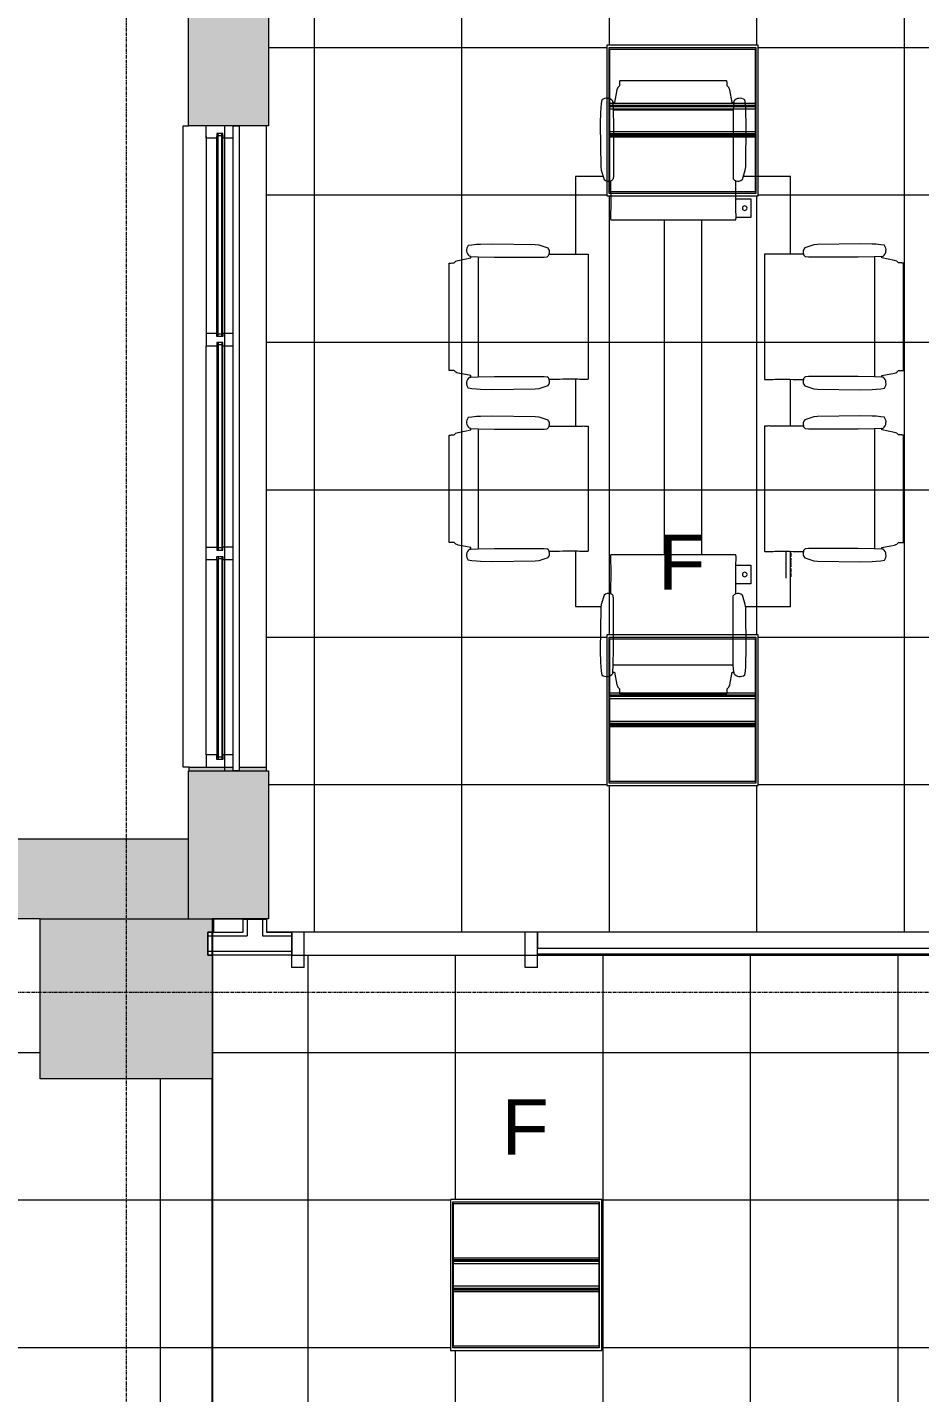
# Model space of a CAD drawing. Header units: inches. Extents: x 29752 to 32426, y -178 to 5722.
# Drawn here: x 30540.2 to 30685.4, y 5368.6 to 5590.9 of the extents above; entities that cross this region are included whole.
import ezdxf

# ---------------------------------------------------------------- set-up
doc = ezdxf.new("R2010")
doc.units = ezdxf.units.IN
doc.header["$MEASUREMENT"] = 0
doc.linetypes.add('Grid Line 1_2_', pattern=[0.875, 0.5, -0.125, 0.125, -0.125])
for name, color, linetype, lineweight in [('1900 Duke Street_2nd Flr_LINKED_dwg', 8, 'Continuous', 9), ('A-CLNG', 13, 'Continuous', 13), ('A-CLNG-PATT', 13, 'Continuous', 13), ('A-DOOR', 31, 'Continuous', 13), ('A-DOOR-FRAM', 31, 'Continuous', 20), ('A-FLOR', 192, 'Continuous', 13), ('A-GLAZ-CURT', 52, 'Continuous', 9), ('A-WALL', 113, 'Continuous', 13), ('A-WALL-PATT', 111, 'Continuous', 13), ('AE-GLAZING', 7, 'Continuous', 9), ('AE-SILL', 7, 'Continuous', 9), ('AE-WALLS-PATT', 7, 'Continuous', 9), ('AE-WALLS-TENANT', 7, 'Continuous', 9), ('E-LITE-EQPM', 33, 'Continuous', 9), ('E-LITE-EQPM-IDEN', 33, 'Continuous', 9), ('I-FURN', 30, 'Continuous', 9), ('I-FURN-PNLS', 30, 'Continuous', 9), ('I-WALL', 2, 'Continuous', 13), ('S-GRID', 1, 'Continuous', 9)]:
    doc.layers.add(name, color=color, linetype=linetype, lineweight=lineweight)
doc.styles.add('Arial', font='arial.ttf', dxfattribs={"height": 9})

# ---------------------------------------------------------------- blocks, each defined once
blk = doc.blocks.new('1900 Duke Street_2nd Flr_LINKED_dwg-5565117-FIRST FLOOR')
at = {"layer": 'AE-WALLS-PATT'}
h = blk.add_hatch(color=256, dxfattribs=at)
h.paths.add_polyline_path([(1471.75, 1064.75), (1471.94, 1064.75), (1471.94, 1066.87), (1471.75, 1066.87)], flags=0)
h.paths.add_polyline_path([(1480.56, 1091), (1480.56, 1091.62), (1476.16, 1091.62), (1476.16, 1091), (1480.03, 1091)], flags=0)
h.paths.add_polyline_path([(1468, 1091), (1475.16, 1091), (1475.16, 1091.62), (1468, 1091.62)], flags=0)
at = {"layer": 'AE-GLAZING'}
for p, q in [((1470.75, 1194.25), (1470.75, 1162.21)), ((1472.5, 1194.5), (1472.5, 1194)), ((1472.5, 1162.21), (1472.5, 1194.25)), ((1472.7, 1161.71), (1472.7, 1194.75)), ((1473.3, 1194.37), (1472.7, 1194.37)), ((1473.3, 1161.71), (1473.3, 1194.75)), ((1473.5, 1194.5), (1473.5, 1194)), ((1473.5, 1162.21), (1473.5, 1194.25)), ((1473.3, 1162.08), (1472.7, 1162.08)), ((1472.7, 1160.71), (1472.7, 1126.92)), ((1473.3, 1160.33), (1472.7, 1160.33)), ((1473.3, 1160.71), (1473.3, 1126.92)), ((1473.3, 1127.29), (1472.7, 1127.29)), ((1475.16, 1127.42), (1473.5, 1127.42)), ((1472.7, 1125.92), (1472.7, 1092.87)), ((1473.3, 1125.54), (1472.7, 1125.54)), ((1473.3, 1125.92), (1473.3, 1092.87)), ((1473.3, 1093.25), (1472.7, 1093.25))]:
    blk.add_line(p, q, dxfattribs=at)
at = {"layer": 'AE-GLAZING', "flags": 128}
for points in [[(1475.16, 1194), (1473.5, 1194), (1473.5, 1194.75), (1472.5, 1194.75), (1472.5, 1194), (1470.75, 1194), (1470.75, 1196)], [(1475.16, 1162.21), (1473.5, 1162.21), (1473.5, 1161.71), (1472.5, 1161.71), (1472.5, 1162.21), (1470.75, 1162.21), (1470.75, 1160.21)], [(1473.5, 1160.21), (1473.5, 1160.71), (1472.5, 1160.71), (1472.5, 1160.21), (1472.5, 1127.42), (1472.5, 1126.92), (1473.5, 1126.92), (1473.5, 1127.42), (1473.5, 1160.21), (1475.16, 1160.21)], [(1470.75, 1127.42), (1470.75, 1160.21), (1472.5, 1160.21)], [(1470.75, 1125.42), (1470.75, 1127.42), (1472.5, 1127.42)], [(1470.75, 1093.62), (1470.75, 1125.42), (1472.5, 1125.42), (1472.5, 1125.92), (1473.5, 1125.92), (1473.5, 1125.42)], [(1472.5, 1125.42), (1472.5, 1093.62), (1472.5, 1093.12)], [(1473.5, 1093.12), (1473.5, 1093.62), (1473.5, 1125.42), (1475.16, 1125.42)], [(1475.16, 1093.62), (1473.5, 1093.62), (1473.5, 1092.87), (1472.5, 1092.87), (1472.5, 1093.62), (1470.75, 1093.62), (1470.75, 1091.62)]]:
    blk.add_lwpolyline(points, dxfattribs=at)
at = {"layer": 'AE-SILL', "flags": 128}
blk.add_lwpolyline([(1468, 1091.62), (1467, 1091.62), (1467, 1196), (1467.91, 1196)], dxfattribs=at)
at = {"layer": 'AE-WALLS-TENANT'}
blk.add_line((1476.16, 1091.62), (1480.56, 1091.62), dxfattribs=at)
at = {"layer": 'AE-WALLS-TENANT', "flags": 128}
for points in [[(1468, 1091), (1468, 1091.62), (1475.16, 1091.62)], [(1476.81, 1066.87), (1471.94, 1066.87), (1471.94, 1064.75)]]:
    blk.add_lwpolyline(points, dxfattribs=at)
blk = doc.blocks.new('conf chair - Casters Manual Hgt Adj-5791268-FIRST FLOOR')
at = {"layer": 'I-FURN'}
for p, q in [((-7.1, 11.63), (-6.49, 11.73)), ((-6.49, 11.73), (-5.72, 11.8)), ((-5.72, 11.8), (-5.07, 11.83)), ((-5.07, 11.83), (-3.21, 11.88)), ((-3.21, 11.88), (3.79, 11.79)), ((3.79, 11.79), (4.38, 11.72)), ((4.38, 11.72), (5.89, 11.24)), ((-9.36, 8.77), (-9.1, 9.03)), ((-9.1, 9.03), (-8.72, 9.18)), ((-8.72, 9.18), (-6.65, 9.58)), ((-6.65, 9.83), (-6.88, 9.85)), ((-6.65, 9.58), (-6.65, 9.83)), ((-6.65, 9.83), (-5.49, 9.76)), ((-5.49, 9.76), (-2.81, 9.72)), ((-5.49, 9.76), (-5.49, -9.76)), ((-2.81, 9.72), (5.28, 9.72)), ((5.28, 9.72), (5.78, 9.77)), ((12.44, 10.17), (12.44, -10.17)), ((-10.2, -8.71), (-10.2, 8.71)), ((-9.1, -9.03), (-9.36, -8.77)), ((-8.96, -9.1), (-9.1, -9.03)), ((-8.72, -9.18), (-8.96, -9.1)), ((-6.65, -9.58), (-8.72, -9.18)), ((-6.88, -9.85), (-6.65, -9.83)), ((-6.65, -9.83), (-6.65, -9.58)), ((-6.65, -9.83), (-5.49, -9.76)), ((-5.49, -9.76), (-2.81, -9.72)), ((-2.81, -9.72), (5.28, -9.72)), ((5.28, -9.72), (5.78, -9.77)), ((-6.49, -11.73), (-7.1, -11.63)), ((-5.72, -11.8), (-6.49, -11.73)), ((-5.07, -11.83), (-5.72, -11.8)), ((-3.21, -11.88), (-5.07, -11.83)), ((3.79, -11.79), (-3.21, -11.88)), ((4.38, -11.72), (3.79, -11.79)), ((5.89, -11.24), (4.38, -11.72))]:
    blk.add_line(p, q, dxfattribs=at)
for centre, radius, start, end in [((-6.03, 10.85), 1.32, 144.065, 229.935), ((5.03, 10.51), 1.12, 343.9109, 40.257), ((5.36, 10.43), 0.781, 302.3218, 343.1534), ((-6.03, -10.85), 1.32, 130.065, 215.935), ((5.36, -10.43), 0.781, 16.8466, 57.6782), ((5.03, -10.51), 1.12, 319.743, 16.0891)]:
    blk.add_arc(centre, radius, start, end, dxfattribs=at)
for points in [[(6.11, 10.2), (6.84, 10.2), (8.3, 10.18), (9.78, 10.17), (10.52, 10.17)], [(10.52, 10.17), (10.68, 10.17), (11, 10.19), (11.33, 10.21), (11.49, 10.21)], [(10.52, -10.17), (9.78, -10.17), (8.3, -10.18), (6.84, -10.2), (6.11, -10.2)], [(11.49, -10.21), (11.33, -10.21), (11, -10.19), (10.68, -10.17), (10.52, -10.17)]]:
    blk.add_open_spline(points, degree=3, dxfattribs=at)
for points, knots in [([(11.49, 10.21), (11.61, 10.22), (11.82, 10.22), (12.05, 10.21), (12.19, 10.21), (12.27, 10.2), (12.34, 10.19), (12.4, 10.19), (12.43, 10.18), (12.44, 10.17), (12.44, 10.17)], [-1, -1, -1, -1, -0.727273, -0.545455, -0.454545, -0.363636, -0.272727, -0.181818, -0.090909, 0, 0, 0, 0]), ([(-10.2, 8.71), (-10.2, 8.72), (-10.18, 8.72), (-10.13, 8.73), (-10.04, 8.74), (-9.82, 8.76), (-9.55, 8.77), (-9.36, 8.77)], [-1, -1, -1, -1, -0.888889, -0.777778, -0.666667, -0.444444, 0, 0, 0, 0]), ([(-9.36, -8.77), (-9.41, -8.77), (-9.55, -8.77), (-9.73, -8.76), (-9.88, -8.76), (-9.98, -8.75), (-10.07, -8.74), (-10.13, -8.73), (-10.18, -8.72), (-10.2, -8.72), (-10.2, -8.71)], [-1, -1, -1, -1, -0.888889, -0.666667, -0.555556, -0.444444, -0.333333, -0.222222, -0.111111, 0, 0, 0, 0]), ([(12.44, -10.17), (12.43, -10.18), (12.36, -10.2), (12.06, -10.21), (11.74, -10.22), (11.57, -10.22), (11.49, -10.21)], [-1, -1, -1, -1, -0.727273, -0.363636, -0.181818, 0, 0, 0, 0])]:
    blk.add_open_spline(points, degree=3, knots=knots, dxfattribs=at)
blk = doc.blocks.new('Allsteel - Table - Altitude - Rectangular - 24__D x 60__W Lam - T Mold - T-Leg 2-5632327-FIRST FLOOR')
at = {"layer": 'I-FURN-PNLS'}
for p, q in [((-26.03, 17.5), (-35, 17.5)), ((-35, 17.5), (-35, 13.35)), ((1.97, 17.5), (-5.7, 17.5)), ((35, 17.5), (22.3, 17.5)), ((35, 13), (35, 17.5)), ((-26.63, 3), (27.92, 3)), ((27.92, -3), (-26.63, -3)), ((-31.32, -11.04), (-31.32, -8.59)), ((-28.32, -8.58), (-28.32, -11.04)), ((28.32, -11.04), (28.32, -8.59)), ((31.32, -8.58), (31.32, -11.04)), ((-35, -10.16), (-35, -17.5)), ((-28.32, -11.04), (-31.32, -11.04)), ((31.32, -11.04), (28.32, -11.04)), ((35, -17.5), (35, -9.81)), ((-35, -17.5), (-30.44, -17.5)), ((-29.94, -16.75), (-30.44, -16.75)), ((-30.44, -17.5), (-29.94, -17.5)), ((-30.25, -17.5), (-30.25, -17.55)), ((-30.22, -17.55), (-30.22, -17.56)), ((-30.22, -17.55), (-29.94, -17.55)), ((-29.94, -17.55), (-30.22, -17.55)), ((-30.22, -17.56), (-29.66, -17.56)), ((-29.66, -17.56), (-30.22, -17.56)), ((-26.04, -16.75), (-29.94, -16.75)), ((-29.94, -17.5), (-26.05, -17.5)), ((-29.94, -17.55), (-29.94, -17.55)), ((-29.94, -17.55), (-29.1, -17.55)), ((-29.66, -17.56), (-29.66, -17.55)), ((-29.39, -17.55), (-29.39, -17.56)), ((-29.39, -17.56), (-28.82, -17.56)), ((-28.82, -17.56), (-29.39, -17.56)), ((-29.1, -17.55), (-28.82, -17.55)), ((-28.82, -17.55), (-29.1, -17.55)), ((-29.1, -17.55), (-29.1, -17.55)), ((-28.82, -17.56), (-28.82, -17.55)), ((-28.79, -17.55), (-28.79, -17.5)), ((-28.56, -17.5), (-28.56, -17.53)), ((-28.56, -17.53), (-28.31, -17.53)), ((-28.31, -17.53), (-28.56, -17.53)), ((-28.31, -17.53), (-28.31, -17.5)), ((-28.18, -17.5), (-28.18, -17.53)), ((-28.18, -17.53), (-27.93, -17.53)), ((-27.93, -17.53), (-28.18, -17.53)), ((-27.93, -17.53), (-27.93, -17.5)), ((-27.81, -17.5), (-27.81, -17.53)), ((-27.81, -17.53), (-27.56, -17.53)), ((-27.56, -17.53), (-27.81, -17.53)), ((-27.56, -17.53), (-27.56, -17.5)), ((-27.43, -17.5), (-27.43, -17.53)), ((-27.43, -17.53), (-27.18, -17.53)), ((-27.18, -17.53), (-27.43, -17.53)), ((-27.18, -17.53), (-27.18, -17.5)), ((-26.97, -17.5), (-26.97, -17.55)), ((-26.94, -17.55), (-26.94, -17.56)), ((-26.94, -17.55), (-26.66, -17.55)), ((-26.66, -17.55), (-26.94, -17.55)), ((-26.94, -17.56), (-26.37, -17.56)), ((-26.37, -17.56), (-26.94, -17.56)), ((-26.66, -17.55), (-26.66, -17.55)), ((-26.66, -17.55), (-26.05, -17.55)), ((-26.37, -17.56), (-26.37, -17.55)), ((-26.11, -17.55), (-26.11, -17.56)), ((-26.11, -17.56), (-26.07, -17.56)), ((-26.07, -17.56), (-26.11, -17.56)), ((-5.68, -17.5), (1.95, -17.5)), ((22.32, -17.5), (35, -17.5))]:
    blk.add_line(p, q, dxfattribs=at)
for centre, start, end in [((-29.82, -10.03), 0, 180), ((-29.82, -10.03), 180, 0), ((29.82, -10.03), 0, 180), ((29.82, -10.03), 180, 0)]:
    blk.add_arc(centre, 0.375, start, end, dxfattribs=at)
blk = doc.blocks.new('conf chair - Casters Manual Hgt Adj-V2-FIRST FLOOR')
at = {"layer": 'I-FURN'}
for p, q in [((-6.49, 11.73), (-7.1, 11.63)), ((-5.72, 11.8), (-6.49, 11.73)), ((-5.07, 11.83), (-5.72, 11.8)), ((-3.21, 11.88), (-5.07, 11.83)), ((3.79, 11.79), (-3.21, 11.88)), ((4.38, 11.72), (3.79, 11.79)), ((5.89, 11.24), (4.38, 11.72)), ((-9.1, 9.03), (-9.36, 8.77)), ((-8.96, 9.1), (-9.1, 9.03)), ((-8.72, 9.18), (-8.96, 9.1)), ((-6.65, 9.58), (-8.72, 9.18)), ((-6.88, 9.85), (-6.65, 9.83)), ((-6.65, 9.83), (-6.65, 9.58)), ((-6.65, 9.83), (-5.49, 9.76)), ((-5.49, 9.76), (-2.81, 9.72)), ((-5.49, -9.76), (-5.49, 9.76)), ((-2.81, 9.72), (5.28, 9.72)), ((5.28, 9.72), (5.78, 9.77)), ((12.44, -10.17), (12.44, 10.17)), ((-10.2, 8.71), (-10.2, -8.71)), ((-9.36, -8.77), (-9.1, -9.03)), ((-9.1, -9.03), (-8.72, -9.18)), ((-8.72, -9.18), (-6.65, -9.58)), ((-6.65, -9.83), (-6.88, -9.85)), ((-6.65, -9.58), (-6.65, -9.83)), ((-6.65, -9.83), (-5.49, -9.76)), ((-5.49, -9.76), (-2.81, -9.72)), ((-2.81, -9.72), (5.28, -9.72)), ((5.28, -9.72), (5.78, -9.77)), ((-7.1, -11.63), (-6.49, -11.73)), ((-6.49, -11.73), (-5.72, -11.8)), ((-5.72, -11.8), (-5.07, -11.83)), ((-5.07, -11.83), (-3.21, -11.88)), ((-3.21, -11.88), (3.79, -11.79)), ((3.79, -11.79), (4.38, -11.72)), ((4.38, -11.72), (5.89, -11.24))]:
    blk.add_line(p, q, dxfattribs=at)
for centre, radius, start, end in [((-6.03, 10.85), 1.32, 144.065, 229.935), ((5.03, 10.51), 1.12, 343.9109, 40.257), ((5.36, 10.43), 0.781, 302.3218, 343.1534), ((-6.03, -10.85), 1.32, 130.065, 215.935), ((5.36, -10.43), 0.781, 16.8466, 57.6782), ((5.03, -10.51), 1.12, 319.743, 16.0891)]:
    blk.add_arc(centre, radius, start, end, dxfattribs=at)
for points in [[(10.52, 10.17), (9.78, 10.17), (8.3, 10.18), (6.84, 10.2), (6.11, 10.2)], [(11.49, 10.21), (11.33, 10.21), (11, 10.19), (10.68, 10.17), (10.52, 10.17)], [(6.11, -10.2), (6.84, -10.2), (8.3, -10.18), (9.78, -10.17), (10.52, -10.17)], [(10.52, -10.17), (10.68, -10.17), (11, -10.19), (11.33, -10.21), (11.49, -10.21)]]:
    blk.add_open_spline(points, degree=3, dxfattribs=at)
for points, knots in [([(12.44, 10.17), (12.44, 10.17), (12.43, 10.18), (12.4, 10.19), (12.34, 10.19), (12.27, 10.2), (12.19, 10.21), (12.05, 10.21), (11.82, 10.22), (11.61, 10.22), (11.49, 10.21)], [0, 0, 0, 0, 0.090909, 0.181818, 0.272727, 0.363636, 0.454545, 0.545455, 0.727273, 1, 1, 1, 1]), ([(-9.36, 8.77), (-9.55, 8.77), (-9.82, 8.76), (-10.04, 8.74), (-10.13, 8.73), (-10.18, 8.72), (-10.2, 8.72), (-10.2, 8.71)], [0, 0, 0, 0, 0.444444, 0.666667, 0.777778, 0.888889, 1, 1, 1, 1]), ([(-10.2, -8.71), (-10.2, -8.72), (-10.18, -8.72), (-10.13, -8.73), (-10.07, -8.74), (-9.98, -8.75), (-9.88, -8.76), (-9.73, -8.76), (-9.55, -8.77), (-9.41, -8.77), (-9.36, -8.77)], [0, 0, 0, 0, 0.111111, 0.222222, 0.333333, 0.444444, 0.555556, 0.666667, 0.888889, 1, 1, 1, 1]), ([(11.49, -10.21), (11.57, -10.22), (11.74, -10.22), (12.06, -10.21), (12.36, -10.2), (12.43, -10.18), (12.44, -10.17)], [0, 0, 0, 0, 0.181818, 0.363636, 0.727273, 1, 1, 1, 1])]:
    blk.add_open_spline(points, degree=3, knots=knots, dxfattribs=at)
blk = doc.blocks.new('Single Flush - OTJ_SOLIDFLUSH_ALUM-5854609-FIRST FLOOR')
at = {"layer": 'A-DOOR-FRAM'}
for p, q in [((-20, 3.875), (-20, -1.875)), ((-20, 3.875), (-18, 3.875)), ((-18, 3.875), (-18, -1.875)), ((18.000004, 3.875), (18.000004, -1.875)), ((18.000004, 3.875), (20.000004, 3.875)), ((20.000004, 3.875), (20.000004, -1.875)), ((-20, -1.875), (-18, -1.875)), ((18.000004, -1.875), (20.000004, -1.875))]:
    blk.add_line(p, q, dxfattribs=at)
blk = doc.blocks.new('System Panel - Glazed-6073226-FIRST FLOOR')
at = {"layer": 'A-GLAZ-CURT', "lineweight": 13}
for p, q in [((-45.5625, -1.75), (-45.5625, -0.75)), ((-45.5625, -0.75), (45.5625, -0.75)), ((45.5625, -1.75), (-45.5625, -1.75)), ((45.5625, -0.75), (45.5625, -1.75))]:
    blk.add_line(p, q, dxfattribs=at)
blk = doc.blocks.new('System Panel - Glazed-6073935-FIRST FLOOR')
at = {"layer": 'A-GLAZ-CURT', "lineweight": 13}
for p, q in [((-52.5, 0.75), (-52.5, 1.75)), ((-52.5, 1.75), (52.5, 1.75)), ((52.5, 0.75), (-52.5, 0.75)), ((52.5, 1.75), (52.5, 0.75))]:
    blk.add_line(p, q, dxfattribs=at)
blk = doc.blocks.new('L-Recessed-Axis-Plano - 2 X 2-4550865-FIRST FLOOR')
at = {"layer": 'E-LITE-EQPM'}
for p, q in [((11.91, 11.87), (-11.91, 11.87)), ((-11.91, 11.87), (-11.91, -11.88)), ((-11.88, -11.56), (-11.88, 11.56)), ((-11.88, 11.56), (11.87, 11.56)), ((11.87, 11.56), (11.87, -11.56)), ((11.91, -11.88), (11.91, 11.87)), ((-11.88, 2.74), (11.87, 2.74)), ((11.87, 2.51), (-11.88, 2.51)), ((-11.88, 2.3), (11.87, 2.3)), ((-11.88, 2.2), (11.87, 2.2)), ((-11.88, 1.83), (11.87, 1.83)), ((-11.88, -1.83), (11.87, -1.83)), ((-11.88, -2.2), (11.87, -2.2)), ((-11.88, -2.3), (11.87, -2.3)), ((-11.88, -2.51), (11.87, -2.51)), ((-11.88, -2.74), (11.87, -2.74)), ((-11.91, -11.88), (11.91, -11.88)), ((11.87, -11.56), (-11.88, -11.56))]:
    blk.add_line(p, q, dxfattribs=at)

msp = doc.modelspace()

# ---------------------------------------------------------------- hatches: boundary and pattern name
at = {"layer": 'A-CLNG-PATT'}
h = msp.add_hatch(dxfattribs=at)
h.set_pattern_fill('FP_5', color=256, style=0, pattern_type=2)
h.set_pattern_definition([(90, (30634.913, 5515.56), (24, -1e-15), []), (0, (30634.913, 5515.56), (0, -24), [])])
h.paths.add_polyline_path([(30583.24, 5443.56), (30714.36, 5443.56), (30714.36, 5630.69), (30630.11, 5630.69), (30630.11, 5622.44), (30605.36, 5622.44), (30605.36, 5595.69), (30579.46, 5595.69), (30579.46, 5574.81), (30579.11, 5574.81), (30579.11, 5469.81), (30579.46, 5469.81), (30579.46, 5445.73), (30579.11, 5445.69), (30579.11, 5443.56), (30579.24, 5443.56)], flags=0)
h.paths.add_polyline_path([(30634.51, 5467.4), (30634.51, 5491.97), (30659.13, 5491.97), (30659.13, 5467.4), (30653.9, 5467.4)], flags=0)
h.paths.add_polyline_path([(30634.51, 5563.4), (30634.51, 5587.97), (30659.13, 5587.97), (30659.13, 5563.4), (30640.87, 5563.4)], flags=0)
h = msp.add_hatch(dxfattribs=at)
h.set_pattern_fill('FP_13', color=256, style=0, pattern_type=2)
h.set_pattern_definition([(0, (30729.893, 4895.936), (0, -24), []), (270, (30729.893, 4895.936), (-24, -1e-15), [])])
h.paths.add_polyline_path([(30497.59, 4391.69), (30510.55, 4391.69), (30510.55, 4391.81), (30542.36, 4391.81), (30542.36, 4417.69), (30570.36, 4417.69), (30570.36, 4391.81), (30902.4, 4391.81), (30902.4, 4417.69), (30930.4, 4417.69), (30930.4, 4391.81), (31013.92, 4391.81), (31013.92, 4391.69), (31022.24, 4391.73), (31022.24, 4417.69), (31022.49, 4417.69), (31022.49, 4626.32), (31347.05, 4626.32), (31347.05, 4626.45), (31372.8, 4626.45), (31372.8, 4826.64), (31347.05, 4826.64), (31347.05, 4854.64), (31372.8, 4854.64), (31372.8, 5330.06), (31347.05, 5330.07), (31347.05, 5358.06), (31365.05, 5358.06), (31365.05, 5398.44), (31370.55, 5398.44), (31370.55, 5423.19), (31351.55, 5423.19), (31351.55, 5439.81), (30943.22, 5439.81), (30943.22, 5420.44), (30896.76, 5420.44), (30896.76, 5439.81), (30570.3, 5439.81), (30570.3, 5419.69), (30542.3, 5419.69), (30542.3, 5445.73), (30210.42, 5445.69), (30210.4, 5405.73), (30179.74, 5405.73), (30179.74, 5405.37), (30180.42, 5405.37), (30180.42, 5336.37), (30767.55, 5336.37), (30767.55, 4691.31), (30210.49, 4691.31), (30210.52, 4391.81), (30242.49, 4391.81), (30242.49, 4391.69), (30298.24, 4391.69), (30298.24, 4391.81), (30326.48, 4391.81), (30326.48, 4391.69), (30426.24, 4391.69), (30426.24, 4391.81), (30454.17, 4391.81), (30454.17, 4391.69)], flags=0)
h.paths.add_polyline_path([(30609.42, 4439.65), (30609.42, 4464.22), (30634.05, 4464.22), (30634.05, 4439.65), (30627.85, 4439.65)], flags=0)
h.paths.add_polyline_path([(30249.08, 4439.65), (30249.08, 4464.22), (30273.71, 4464.22), (30273.71, 4439.65), (30263.14, 4439.65)], flags=0)
h.paths.add_polyline_path([(30497.59, 4439.65), (30489.42, 4439.65), (30489.42, 4464.22), (30514.05, 4464.22), (30514.05, 4439.65)], flags=0)
h.paths.add_polyline_path([(30380.36, 4439.65), (30369.08, 4439.65), (30369.08, 4464.22), (30393.71, 4464.22), (30393.71, 4439.65), (30386.88, 4439.65)], flags=0)
h.paths.add_polyline_path([(30729.74, 4439.65), (30729.74, 4464.22), (30754.37, 4464.22), (30754.37, 4439.65), (30732.05, 4439.65)], flags=0)
h.paths.add_polyline_path([(30994.7, 4439.65), (30970.08, 4439.65), (30970.08, 4464.22), (30994.7, 4464.22), (30994.7, 4457.84)], flags=0)
h.paths.add_polyline_path([(30862.3, 4439.65), (30849.68, 4439.65), (30849.68, 4464.22), (30874.31, 4464.22), (30874.31, 4439.65), (30868.82, 4439.65)], flags=0)
h.paths.add_polyline_path([(30249.08, 4535.65), (30249.08, 4560.22), (30273.71, 4560.22), (30273.71, 4535.65), (30263.14, 4535.65)], flags=0)
h.paths.add_polyline_path([(30369.08, 4535.65), (30369.08, 4560.22), (30393.71, 4560.22), (30393.71, 4535.65), (30380.36, 4535.65)], flags=0)
h.paths.add_polyline_path([(30514.05, 4535.65), (30489.42, 4535.65), (30489.42, 4560.22), (30514.05, 4560.22), (30514.05, 4544.9)], flags=0)
h.paths.add_polyline_path([(30627.85, 4535.65), (30609.42, 4535.65), (30609.42, 4560.22), (30634.05, 4560.22), (30634.05, 4535.65)], flags=0)
h.paths.add_polyline_path([(30729.74, 4535.65), (30729.74, 4560.22), (30754.37, 4560.22), (30754.37, 4535.65), (30732.05, 4535.65)], flags=0)
h.paths.add_polyline_path([(30862.3, 4535.65), (30849.68, 4535.65), (30849.68, 4560.22), (30874.31, 4560.22), (30874.31, 4535.65)], flags=0)
h.paths.add_polyline_path([(30994.7, 4535.65), (30970.08, 4535.65), (30970.08, 4560.22), (30994.7, 4560.22), (30994.7, 4557.34)], flags=0)
h.paths.add_polyline_path([(30273.71, 4631.65), (30249.08, 4631.65), (30249.08, 4656.22), (30273.71, 4656.22)], flags=0)
h.paths.add_polyline_path([(30369.08, 4631.65), (30369.08, 4656.22), (30393.71, 4656.22), (30393.71, 4631.65), (30393.39, 4631.65)], flags=0)
h.paths.add_polyline_path([(30497.59, 4631.65), (30489.42, 4631.65), (30489.42, 4656.22), (30514.05, 4656.22), (30514.05, 4631.65)], flags=0)
h.paths.add_polyline_path([(30609.42, 4631.65), (30609.42, 4656.22), (30634.05, 4656.22), (30634.05, 4631.65)], flags=0)
h.paths.add_polyline_path([(30729.74, 4631.65), (30729.74, 4656.22), (30754.37, 4656.22), (30754.37, 4631.65), (30732.05, 4631.65)], flags=0)
h.paths.add_polyline_path([(30992.56, 4631.65), (30970.08, 4631.65), (30970.08, 4656.22), (30994.7, 4656.22), (30994.7, 4631.65), (30994.08, 4631.65)], flags=0)
h.paths.add_polyline_path([(30849.68, 4631.65), (30849.68, 4656.22), (30874.31, 4656.22), (30874.31, 4631.65), (30862.3, 4631.65)], flags=0)
h.paths.add_polyline_path([(31306.7, 4655.47), (31282.08, 4655.47), (31282.08, 4680.03), (31306.7, 4680.03), (31306.7, 4656.84)], flags=0)
h.paths.add_polyline_path([(31200.96, 4655.47), (31186.08, 4655.47), (31186.08, 4680.03), (31210.7, 4680.03), (31210.7, 4655.47)], flags=0)
h.paths.add_polyline_path([(31096.76, 4655.47), (31090.08, 4655.47), (31090.08, 4680.03), (31114.7, 4680.03), (31114.7, 4655.47)], flags=0)
h.paths.add_polyline_path([(30853.39, 4695.06), (30850.18, 4695.06), (30850.18, 4725.06), (30883.18, 4725.06), (30883.18, 4695.06), (30854.57, 4695.06)], flags=0)
h.paths.add_polyline_path([(31306.7, 4775.47), (31282.08, 4775.47), (31282.08, 4800.03), (31306.7, 4800.03), (31306.7, 4781.22)], flags=0)
h.paths.add_polyline_path([(31018.61, 4775.47), (30994.08, 4775.47), (30994.08, 4800.03), (31018.7, 4800.03), (31018.7, 4775.47)], flags=0)
h.paths.add_polyline_path([(31090.08, 4775.47), (31090.08, 4800.03), (31114.7, 4800.03), (31114.7, 4775.47), (31096.76, 4775.47)], flags=0)
h.paths.add_polyline_path([(31200.96, 4775.47), (31186.08, 4775.47), (31186.08, 4800.03), (31210.7, 4800.03), (31210.7, 4775.47), (31202.9, 4775.47)], flags=0)
h.paths.add_polyline_path([(30922.7, 4775.47), (30898.08, 4775.47), (30898.08, 4800.03), (30922.7, 4800.03), (30922.7, 4781.22)], flags=0)
h.paths.add_polyline_path([(30810.2, 4775.47), (30802.08, 4775.47), (30802.08, 4800.03), (30826.7, 4800.03), (30826.7, 4775.47)], flags=0)
h.paths.add_polyline_path([(30802.08, 4895.47), (30802.08, 4920.03), (30826.7, 4920.03), (30826.7, 4895.47), (30806.96, 4895.47)], flags=0)
h.paths.add_polyline_path([(30920.92, 4895.47), (30898.08, 4895.47), (30898.08, 4920.03), (30922.7, 4920.03), (30922.7, 4895.47)], flags=0)
h.paths.add_polyline_path([(31018.61, 4895.47), (30994.08, 4895.47), (30994.08, 4920.03), (31018.7, 4920.03), (31018.7, 4895.47)], flags=0)
h.paths.add_polyline_path([(31210.7, 4895.47), (31186.08, 4895.47), (31186.08, 4920.03), (31210.7, 4920.03), (31210.7, 4905.59)], flags=0)
h.paths.add_polyline_path([(31090.08, 4895.47), (31090.08, 4920.03), (31114.7, 4920.03), (31114.7, 4895.47), (31096.76, 4895.47)], flags=0)
h.paths.add_polyline_path([(31282.08, 4895.47), (31282.08, 4920.03), (31306.7, 4920.03), (31306.7, 4895.47), (31292.14, 4895.47)], flags=0)
h.paths.add_polyline_path([(30802.08, 5015.47), (30802.08, 5040.03), (30826.7, 5040.03), (30826.7, 5015.47), (30810.2, 5015.47)], flags=0)
h.paths.add_polyline_path([(30898.08, 5015.47), (30898.08, 5040.03), (30922.7, 5040.03), (30922.7, 5015.47), (30914.4, 5015.47)], flags=0)
h.paths.add_polyline_path([(31305.17, 5015.47), (31282.08, 5015.47), (31282.08, 5040.03), (31306.7, 5040.03), (31306.7, 5015.47)], flags=0)
h.paths.add_polyline_path([(31114.7, 5015.47), (31090.08, 5015.47), (31090.08, 5040.03), (31114.7, 5040.03)], flags=0)
h.paths.add_polyline_path([(31018.7, 5015.47), (30994.08, 5015.47), (30994.08, 5040.03), (31018.7, 5040.03)], flags=0)
h.paths.add_polyline_path([(31210.7, 5015.47), (31186.08, 5015.47), (31186.08, 5040.03), (31210.7, 5040.03)], flags=0)
h.paths.add_polyline_path([(30846.74, 5094.91), (30846.55, 5094.91), (30846.55, 5124.91), (30876.55, 5124.91), (30876.55, 5094.91), (30852.74, 5094.91)], flags=0)
h.paths.add_polyline_path([(31227.01, 5105.56), (31202.8, 5105.56), (31202.8, 5131.56), (31228.8, 5131.56), (31228.8, 5105.56)], flags=0)
h.paths.add_polyline_path([(31306.7, 5135.47), (31282.08, 5135.47), (31282.08, 5160.03), (31306.7, 5160.03), (31306.7, 5154.35)], flags=0)
h.paths.add_polyline_path([(31210.7, 5135.47), (31186.08, 5135.47), (31186.08, 5160.03), (31210.7, 5160.03), (31210.7, 5154.35)], flags=0)
h.paths.add_polyline_path([(30802.08, 5135.47), (30802.08, 5160.03), (30826.7, 5160.03), (30826.7, 5135.47), (30810.2, 5135.47)], flags=0)
h.paths.add_polyline_path([(30898.08, 5135.47), (30898.08, 5160.03), (30922.7, 5160.03), (30922.7, 5135.47), (30914.4, 5135.47)], flags=0)
h.paths.add_polyline_path([(30994.08, 5135.47), (30994.08, 5160.03), (31018.7, 5160.03), (31018.7, 5135.47), (31005.58, 5135.47)], flags=0)
h.paths.add_polyline_path([(31114.7, 5135.47), (31090.08, 5135.47), (31090.08, 5160.03), (31114.7, 5160.03), (31114.7, 5154.35)], flags=0)
h.paths.add_polyline_path([(30802.08, 5255.47), (30802.08, 5280.03), (30826.7, 5280.03), (30826.7, 5255.47), (30810.2, 5255.47)], flags=0)
h.paths.add_polyline_path([(30898.08, 5255.47), (30898.08, 5280.03), (30922.7, 5280.03), (30922.7, 5255.47), (30914.4, 5255.47)], flags=0)
h.paths.add_polyline_path([(31305.17, 5255.47), (31282.08, 5255.47), (31282.08, 5280.03), (31306.7, 5280.03), (31306.7, 5255.47)], flags=0)
h.paths.add_polyline_path([(31018.7, 5255.47), (30994.08, 5255.47), (30994.08, 5280.03), (31018.7, 5280.03), (31018.7, 5278.72)], flags=0)
h.paths.add_polyline_path([(31090.08, 5255.47), (31090.08, 5280.03), (31114.7, 5280.03), (31114.7, 5255.47), (31096.76, 5255.47)], flags=0)
h.paths.add_polyline_path([(31210.7, 5255.47), (31186.08, 5255.47), (31186.08, 5280.03), (31210.7, 5280.03), (31210.7, 5278.72)], flags=0)
h.paths.add_polyline_path([(31205.23, 5336.12), (31205.05, 5336.12), (31205.05, 5362.12), (31231.05, 5362.12), (31231.05, 5336.12), (31210.7, 5336.12)], flags=0)
h.paths.add_polyline_path([(30225.51, 5375.45), (30225.51, 5400.01), (30250.13, 5400.01), (30250.13, 5375.45), (30237.08, 5375.45)], flags=0)
h.paths.add_polyline_path([(30321.51, 5375.45), (30321.51, 5400.01), (30346.13, 5400.01), (30346.13, 5375.45), (30341.29, 5375.45)], flags=0)
h.paths.add_polyline_path([(30538.13, 5375.45), (30513.51, 5375.45), (30513.51, 5400.01), (30538.13, 5400.01), (30538.13, 5375.47)], flags=0)
h.paths.add_polyline_path([(30417.51, 5375.45), (30417.51, 5400.01), (30442.13, 5400.01), (30442.13, 5375.45)], flags=0)
h.paths.add_polyline_path([(30633.67, 5375.47), (30609.05, 5375.47), (30609.05, 5400.03), (30633.67, 5400.03)], flags=0)
h.paths.add_polyline_path([(30705.05, 5375.47), (30705.05, 5400.03), (30729.67, 5400.03), (30729.67, 5375.47), (30706, 5375.47)], flags=0)
h.paths.add_polyline_path([(31018.61, 5375.47), (30994.08, 5375.47), (30994.08, 5400.03), (31018.7, 5400.03), (31018.7, 5375.47)], flags=0)
h.paths.add_polyline_path([(31205.05, 5375.47), (31186.08, 5375.47), (31186.08, 5400.03), (31210.7, 5400.03), (31210.7, 5375.47), (31205.23, 5375.47)], flags=0)
h.paths.add_polyline_path([(31306.7, 5375.47), (31282.08, 5375.47), (31282.08, 5400.03), (31306.7, 5400.03)], flags=0)
h.paths.add_polyline_path([(30802.08, 5375.47), (30802.08, 5400.03), (30826.7, 5400.03), (30826.7, 5375.47), (30810.2, 5375.47)], flags=0)
h.paths.add_polyline_path([(31090.08, 5375.47), (31090.08, 5400.03), (31114.7, 5400.03), (31114.7, 5375.47)], flags=0)
h.paths.add_polyline_path([(30922.7, 5375.47), (30898.08, 5375.47), (30898.08, 5400.03), (30922.7, 5400.03)], flags=0)
h.paths.add_polyline_path([(30939.72, 5423.94), (30939.72, 5439.81), (30926.38, 5439.81), (30926.38, 5423.94)], flags=0)
h.paths.add_polyline_path([(30900.26, 5423.94), (30900.38, 5423.94), (30900.38, 5439.81), (30900.26, 5439.81)], flags=0)
at = {"layer": 'A-WALL'}
msp.add_hatch(color=250, dxfattribs=at).paths.add_polyline_path([(30542.3, 5419.69), (30570.3, 5419.69), (30570.3, 5439.81), (30569.61, 5439.81), (30569.61, 5443.56), (30570.3, 5443.56), (30570.3, 5445.73), (30542.3, 5445.69), (30542.3, 5423.19)], flags=0)
at = {"layer": 'A-WALL-PATT', "lineweight": 9}
h = msp.add_hatch(color=7, dxfattribs=at)
h.paths.add_polyline_path([(30570.47, 5445.73), (30579.46, 5445.73), (30579.46, 5469.81), (30566.46, 5469.81), (30566.46, 5445.73), (30570.3, 5445.73)], flags=0)
h.paths.add_polyline_path([(30579.11, 5574.81), (30579.46, 5574.81), (30579.46, 5610.44), (30566.46, 5610.44), (30566.49, 5574.81)], flags=0)
h = msp.add_hatch(color=7, dxfattribs=at)
h.paths.add_polyline_path([(30432.46, 5445.73), (30454.02, 5445.73), (30454.02, 5458.73), (30424.42, 5458.73), (30424.42, 5445.73), (30426.55, 5445.73)], flags=0)
h.paths.add_polyline_path([(30211.03, 5445.73), (30242.92, 5445.73), (30242.9, 5458.73), (30210.8, 5458.73), (30210.8, 5445.73)], flags=0)
h.paths.add_polyline_path([(30298.47, 5445.73), (30328.42, 5445.73), (30328.42, 5458.73), (30298.47, 5458.73), (30298.47, 5452.85)], flags=0)
h.paths.add_polyline_path([(30566.46, 5445.73), (30566.46, 5458.73), (30510.45, 5458.73), (30510.45, 5445.73), (30562.72, 5445.73)], flags=0)
h = msp.add_hatch(dxfattribs=at)
h.set_pattern_fill('FP_1', color=256, style=0, pattern_type=2)
h.set_pattern_definition([(0, (0, 0), (30.72, 7.68), [1.267, -21.773, 1.267, -21.773, -122.88]), (0, (0, 0), (30.72, 7.68), [-46.08, 1.267, -44.813, 1.267, -21.773, -53.76]), (0, (0, 0), (30.72, 7.68), [-115.2, 1.267, -14.093, 1.267, -37.133]), (120, (11.52, 3.84), (-22.0110751, 22.7643004), [1.267, -21.773, 1.267, -21.773, -122.88]), (120, (11.52, 3.84), (-22.0110751, 22.7643004), [-46.08, 1.267, -44.813, 1.267, -21.773, -53.76]), (120, (11.52, 3.84), (-22.0110751, 22.7643004), [-115.2, 1.267, -14.093, 1.267, -37.133]), (240, (15.36, 19.2), (-8.7089249, -30.4443004), [1.267, -21.773, 1.267, -21.773, -122.88]), (240, (15.36, 19.2), (-8.7089249, -30.4443004), [-46.08, 1.267, -44.813, 1.267, -21.773, -53.76]), (240, (15.36, 19.2), (-8.7089249, -30.4443004), [-115.2, 1.267, -14.093, 1.267, -37.133])])
h.paths.add_polyline_path([(30893.17, 5442.94), (30896.76, 5442.94), (30896.76, 5443.56), (30888.24, 5443.56), (30888.24, 5442.94)], flags=0)
h.paths.add_polyline_path([(30714.36, 5442.94), (30714.99, 5442.94), (30714.99, 5443.56), (30714.36, 5443.56)], flags=0)
h.paths.add_polyline_path([(30717.49, 5442.94), (30720.99, 5442.94), (30720.99, 5443.56), (30717.49, 5443.56), (30717.49, 5443.25)], flags=0)
h.paths.add_polyline_path([(30841.74, 5442.94), (30848.24, 5442.94), (30848.24, 5443.56), (30841.74, 5443.56)], flags=0)
h.paths.add_polyline_path([(30579.11, 5442.94), (30583.24, 5442.94), (30583.24, 5443.56), (30578.49, 5443.56), (30578.49, 5442.94)], flags=0)
h.paths.add_polyline_path([(30569.61, 5442.94), (30575.99, 5442.94), (30575.99, 5443.56), (30569.61, 5443.56)], flags=0)

# ---------------------------------------------------------------- linework, layer by layer
at = {"layer": 'A-CLNG'}
for p, q in [((30659.13, 5587.97), (30634.51, 5587.97)), ((30634.51, 5587.97), (30634.51, 5563.4)), ((30659.13, 5563.4), (30659.13, 5587.97)), ((30579.11, 5469.81), (30579.11, 5574.81)), ((30634.51, 5563.4), (30659.13, 5563.4)), ((30659.13, 5491.97), (30634.51, 5491.97)), ((30634.51, 5491.97), (30634.51, 5467.4)), ((30659.13, 5467.4), (30659.13, 5491.97)), ((30634.51, 5467.4), (30659.13, 5467.4)), ((30633.67, 5400.03), (30609.05, 5400.03)), ((30609.05, 5400.03), (30609.05, 5375.47)), ((30633.67, 5375.47), (30633.67, 5400.03)), ((30609.05, 5375.47), (30633.67, 5375.47))]:
    msp.add_line(p, q, dxfattribs=at)
at = {"layer": 'A-FLOR'}
for p, q in [((30572.36, 5469.81), (30572.36, 5574.81)), ((30570.34, 5445.73), (30570.34, 5336.37)), ((30570.3, 5439.81), (30570.3, 5443.56)), ((30570.3, 5336.37), (30570.3, 5419.69))]:
    msp.add_line(p, q, dxfattribs=at)
at = {"layer": 'A-WALL', "color": 8, "lineweight": 20}
for p, q in [((30566.46, 5574.81), (30566.46, 5610.44)), ((30579.46, 5595.69), (30579.46, 5574.81)), ((30579.46, 5574.81), (30566.46, 5574.81)), ((30566.46, 5445.73), (30566.46, 5469.81)), ((30566.46, 5469.81), (30579.46, 5469.81)), ((30579.46, 5469.81), (30579.46, 5445.73)), ((30510.45, 5458.73), (30566.46, 5458.73)), ((30542.3, 5445.73), (30510.45, 5445.73)), ((30542.3, 5419.69), (30542.3, 5445.73)), ((30579.46, 5445.73), (30570.3, 5445.73)), ((30570.3, 5445.73), (30570.3, 5443.56)), ((30570.3, 5439.81), (30570.3, 5419.69)), ((30570.3, 5419.69), (30542.3, 5419.69))]:
    msp.add_line(p, q, dxfattribs=at)
at = {"layer": 'A-WALL', "lineweight": 9}
for p, q in [((30542.3, 5445.73), (30566.46, 5445.73)), ((30566.46, 5445.73), (30570.3, 5445.73)), ((30570.3, 5443.56), (30569.61, 5443.56)), ((30569.61, 5443.56), (30569.61, 5442.94)), ((30569.61, 5442.94), (30569.61, 5440.44)), ((30569.61, 5440.44), (30569.61, 5439.81)), ((30569.61, 5439.81), (30570.3, 5439.81))]:
    msp.add_line(p, q, dxfattribs=at)
at = {"layer": 'A-WALL'}
for p, q in [((30575.99, 5445.69), (30575.99, 5442.94)), ((30578.49, 5445.69), (30578.49, 5442.94)), ((30569.61, 5442.94), (30575.99, 5442.94)), ((30578.49, 5442.94), (30583.24, 5442.94)), ((30569.61, 5440.44), (30583.24, 5440.44))]:
    msp.add_line(p, q, dxfattribs=at)
at = {"layer": 'I-WALL'}
for p, q in [((30575.36, 5443.56), (30575.36, 5445.69)), ((30575.36, 5445.69), (30579.11, 5445.69)), ((30579.11, 5445.69), (30579.11, 5443.56)), ((30570.3, 5443.56), (30575.36, 5443.56)), ((30579.11, 5443.56), (30583.24, 5443.56)), ((30583.24, 5443.56), (30583.24, 5439.81)), ((30583.24, 5439.81), (30570.3, 5439.81))]:
    msp.add_line(p, q, dxfattribs=at)
at = {"layer": 'I-WALL', "lineweight": 9}
for p, q in [((30569.61, 5443.56), (30570.3, 5443.56)), ((30569.61, 5439.81), (30569.61, 5443.56)), ((30714.36, 5443.56), (30583.24, 5443.56)), ((30623.24, 5443.56), (30623.24, 5440.94)), ((30570.3, 5439.81), (30569.61, 5439.81)), ((30583.24, 5439.81), (30714.36, 5439.81)), ((30623.24, 5439.94), (30623.24, 5439.81))]:
    msp.add_line(p, q, dxfattribs=at)
at = {"layer": 'S-GRID', "linetype": 'Grid Line 1_2_'}
for p, q in [((30556.36, 4277.77), (30556.36, 5698.13)), ((31446.27, 5433.71), (29775.66, 5433.71))]:
    msp.add_line(p, q, dxfattribs=at)

# ---------------------------------------------------------------- block references
at = {"layer": '1900 Duke Street_2nd Flr_LINKED_dwg', "color": 7}
msp.add_blockref('1900 Duke Street_2nd Flr_LINKED_dwg-5565117-FIRST FLOOR', (29098.55, 4378.81), dxfattribs=at)
at = {"layer": 'A-DOOR', "rotation": 180}
msp.add_blockref('Single Flush - OTJ_SOLIDFLUSH_ALUM-5854609-FIRST FLOOR', (30603.24, 5441.69), dxfattribs=at)
at = {"layer": 'A-GLAZ-CURT', "rotation": 270}
msp.add_blockref('System Panel - Glazed-6073935-FIRST FLOOR', (30572.96, 5522.31), dxfattribs=at)
at = {"layer": 'A-GLAZ-CURT'}
msp.add_blockref('System Panel - Glazed-6073226-FIRST FLOOR', (30668.8, 5441.69), dxfattribs=at)
at = {"layer": 'E-LITE-EQPM', "extrusion": (0, 0, -1)}
for p in [(-30646.82, 5575.69), (-30646.82, 5479.69), (-30621.36, 5387.75)]:
    msp.add_blockref('L-Recessed-Axis-Plano - 2 X 2-4550865-FIRST FLOOR', p, dxfattribs=at)
at = {"layer": 'I-FURN'}
for p, rotation in [((30645.32, 5571.95), 270.0000000000001), ((30672.59, 5543.73), 180), ((30672.59, 5515.73), 180), ((30645.32, 5492.53), 89.9999999999999)]:
    msp.add_blockref('conf chair - Casters Manual Hgt Adj-V2-FIRST FLOOR', p, dxfattribs=dict(at, rotation=rotation))
for p in [(30619.04, 5543.73), (30619.04, 5515.73)]:
    msp.add_blockref('conf chair - Casters Manual Hgt Adj-5791268-FIRST FLOOR', p, dxfattribs=at)
at = {"layer": 'I-FURN-PNLS', "rotation": 89.9999999999999}
msp.add_blockref('Allsteel - Table - Altitude - Rectangular - 24__D x 60__W Lam - T Mold - T-Leg 2-5632327-FIRST FLOOR', (30646.91, 5531.59), dxfattribs=at)

# ---------------------------------------------------------------- texts
at = {"layer": 'E-LITE-EQPM-IDEN', "char_height": 9, "width": 9.393, "attachment_point": 1, "style": 'Arial'}
for insert in [(30642.84, 5508.28), (30617.39, 5416.34)]:
    msp.add_mtext('F', dxfattribs=dict(at, insert=insert))

doc.saveas('drawing.dxf')
